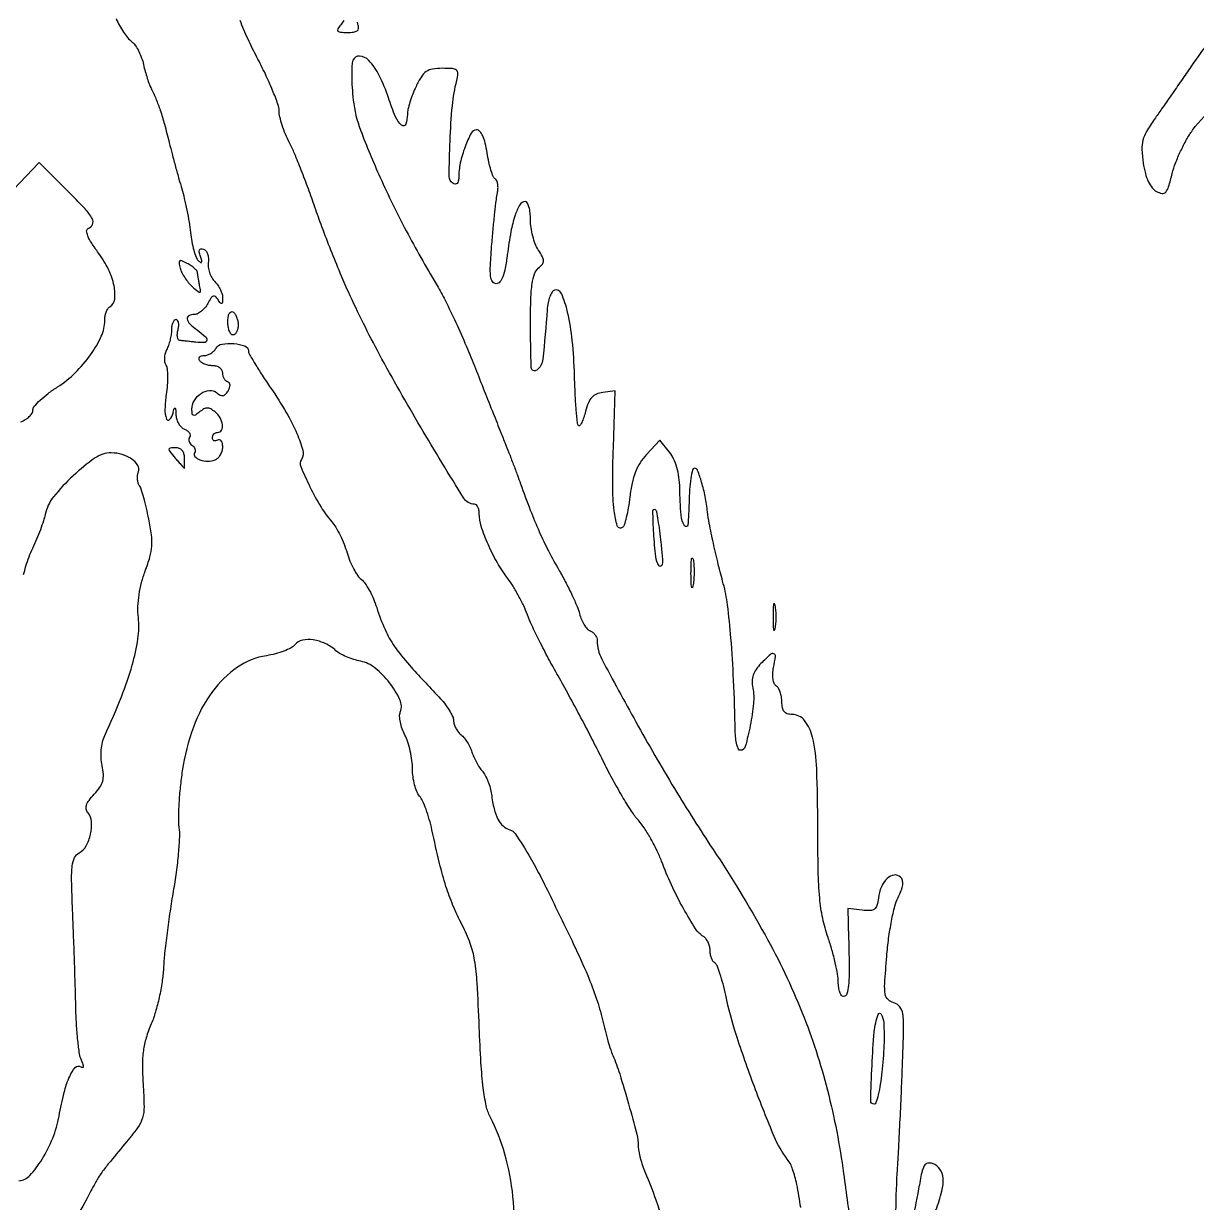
# Model space of a CAD drawing. Extents: x 0 to 1938, y 0 to 2000.
# Drawn here: x 1175.2 to 1403.8, y 193.8 to 423.7 of the extents above; entities that cross this region are included whole.
import ezdxf

# ---------------------------------------------------------------- set-up
doc = ezdxf.new("R2010")
doc.units = 0

msp = doc.modelspace()

# ---------------------------------------------------------------- linework, layer by layer
for points in [[(1193.237195, 424.700389, 0.048248), (1194.638896, 422.04257, 0.074219), (1196.369785, 420.108069, -0.073856), (1196.995082, 419.410231, -0.030079), (1197.633439, 418.303146, -0.028952), (1198.18768, 417.010367, -0.032743), (1198.562877, 415.713725, 0.012236), (1198.886277, 414.396048, 0.010819), (1199.286157, 413.040128, 0.010932), (1199.699607, 411.834181, 0.032211), (1200.054157, 411.032823, -0.022088), (1200.981277, 409.046915, -0.017375), (1201.813109, 406.822543, -0.013807), (1202.645, 404.089786, -0.006407), (1203.58106, 400.5, 0.003303), (1204.141704, 398.293937, 0.002254), (1204.806759, 395.79375, 0.002271), (1205.469917, 393.388533, 0.004581), (1206.018572, 391.5, -0.015406), (1206.514425, 389.644179, -0.008543), (1207.010401, 387.353125, -0.008513), (1207.433909, 385.013606, -0.013581), (1207.707201, 383, 0.018943), (1207.970614, 381.203879, 0.022251), (1208.359439, 379.528125, 0.021874), (1208.80716, 378.159838, 0.112957), (1209.244131, 377.5, 0.038848), (1209.692722, 377.134825, 0.46064), (1209.883745, 377.18518, 0.184561), (1209.911107, 377.507432, 0.014834), (1209.646498, 378.33356, -0.033761), (1209.424085, 379.130541, -0.153546), (1209.471625, 379.604065, -0.278803), (1209.749607, 379.803456, -0.102125), (1210.24932, 379.740607, -0.147007), (1210.703912, 379.415671, -0.078012), (1211.040346, 378.803596, -0.066541), (1211.212988, 378.009165, -0.056364), (1211.1859, 377.149718, 0.069447), (1211.180763, 376.206206, 0.047599), (1211.423521, 375.161673, 0.047509), (1211.860396, 374.179247, 0.068111), (1212.4359, 373.421243, -0.047173), (1213.033381, 372.69897, -0.037832), (1213.536048, 371.823517, -0.039128), (1213.878128, 370.934636, -0.074708), (1213.984687, 370.178571, -0.014662), (1213.951082, 369.304847, -0.305329), (1213.798286, 369.108151, -0.326072), (1213.568992, 369.18229, -0.01578), (1213.092174, 369.8851, 0.065783), (1212.595577, 370.479572, 0.281884), (1212.161776, 370.564791, 0.160289), (1211.70366, 370.199299, 0.022033), (1211.072303, 369.1351, -0.048863), (1210.526587, 368.318372, -0.049536), (1209.835002, 367.627186, -0.054318), (1209.10872, 367.153846, -0.117806), (1208.464816, 367, 0.111564), (1207.397645, 366.758884, 0.33776), (1207.077985, 366.137185, 0.157529), (1207.585033, 365.184335, 0.036205), (1209, 364, -0.023444), (1210.602089, 362.72708, -0.243556), (1210.90051, 361.968298, -0.373119), (1210.426907, 361.524025, -0.037436), (1208.75, 361.583786, 0.000501), (1207.825029, 361.685435, 0.000512), (1206.906365, 361.784508, 0.000496), (1206.108257, 361.868951, 0.002139), (1205.633369, 361.916667, -0.239712), (1205.34271, 362.1015, -0.09286), (1205.174945, 362.563021, -0.064957), (1205.152511, 363.227807, -0.039966), (1205.289749, 364, 0.040966), (1205.424365, 364.766322, 0.070464), (1205.392877, 365.4125, 0.106581), (1205.210205, 365.842465, 0.24384), (1204.90638, 366, 0.211755), (1204.559759, 365.846311, 0.080834), (1204.266249, 365.393188, 0.061522), (1204.066469, 364.725136, 0.041948), (1204, 363.934259, -0.036679), (1203.9326, 363.016709, -0.023302), (1203.726747, 361.96475, -0.023381), (1203.426394, 360.945589, -0.039533), (1203.069775, 360.130377, 0.057628), (1202.77079, 359.37363, 0.051492), (1202.637609, 358.539073, 0.054599), (1202.679768, 357.755213, 0.098), (1202.904843, 357.153967, -0.113306), (1203.160657, 356.402035, -0.021937), (1203.245011, 354.959482, -0.022311), (1203.193086, 353.233339, -0.018984), (1202.988197, 351.422227, 0.031553), (1202.736824, 348.557644, 0.092383), (1203.050933, 346.608773, 0.574613), (1203.656795, 346.496228, 0.11455), (1204.308317, 347.737757, -0.007554), (1204.565548, 348.666222, -0.504756), (1204.698912, 348.714984, -0.232658), (1204.810255, 348.524626, -0.004498), (1204.883999, 347.356989, 0.06507), (1205.04485, 346.492847, 0.058917), (1205.425168, 345.667259, 0.062493), (1205.95667, 345.002153, 0.101688), (1206.563382, 344.614052, -0.064187), (1207.118151, 344.314855, -0.095019), (1207.497236, 343.914827, -0.122149), (1207.644036, 343.480527, -0.160467), (1207.54707, 343.076161, 0.109301), (1207.405083, 342.669392, 0.09981), (1207.440995, 342.226253, 0.095232), (1207.649794, 341.814912, 0.089643), (1208, 341.5, -0.07851), (1208.355947, 341.193884, -0.090585), (1208.579311, 340.806602, -0.10078), (1208.637286, 340.399879, -0.124203), (1208.522055, 340.035686, 0.336888), (1208.595164, 339.279008, 0.1223), (1209.554321, 338.648962, 0.08157), (1211.065717, 338.381699, 0.094946), (1212.5, 338.638374, 0.100819), (1213.073578, 339.003891, 0.066821), (1213.559375, 339.618302, 0.063468), (1213.88795, 340.376744, 0.07063), (1214, 341.166006, 0.050824), (1213.928232, 341.870229, 0.110482), (1213.70625, 342.363078, 0.185619), (1213.37834, 342.568878, 0.188949), (1213, 342.5, -0.082592), (1212.6179, 342.343488, -0.161196), (1212.29375, 342.3746, -0.182303), (1212.078288, 342.586039, -0.108972), (1212, 342.940983, -0.093332), (1212.076123, 343.345238, -0.09642), (1212.29375, 343.688914, -0.099167), (1212.618444, 343.918938, -0.105053), (1213, 344, 0.269539), (1213.748247, 344.434965, 0.161898), (1213.95498, 345.472622, 0.102395), (1213.489957, 346.837226, 0.086606), (1212.5, 348, 0.045289), (1211.672106, 348.569081, 0.128626), (1211, 348.744889, 0.128626), (1210.327894, 348.569081, 0.045289), (1209.5, 348, -0.022346), (1208.685518, 347.383342, -0.238224), (1208.286192, 347.328848, -0.28708), (1208.054358, 347.615788, -0.030121), (1208, 348.517313, -0.134753), (1208.470425, 350.231132, -0.112267), (1209.775044, 351.605467, -0.127017), (1211.412873, 352.175884, -0.196259), (1212.823381, 351.731618, 0.054066), (1213.505504, 351.280118, 0.157629), (1214.055891, 351.189044, 0.160968), (1214.548016, 351.437727, 0.057036), (1215.04417, 352.064302, 0.04941), (1215.343958, 352.673881, 0.100683), (1215.427354, 353.198546, 0.145203), (1215.292206, 353.591256, 0.156076), (1214.967954, 353.833333, -0.115355), (1214.597759, 354.066121, -0.068739), (1214.284337, 354.484896, -0.062984), (1214.07223, 355.01682, -0.063493), (1214, 355.583333, 0.135911), (1213.85039, 356.123565, 0.100327), (1213.429836, 356.583854, 0.086648), (1212.800777, 356.893666, 0.071312), (1212.059017, 357, -0.046881), (1211.270704, 357.074077, -0.046318), (1210.50665, 357.29375, -0.050262), (1209.876024, 357.616444, -0.111412), (1209.5, 358, -0.13308), (1209.387069, 358.379867, -0.190337), (1209.506878, 358.70625, -0.142991), (1209.859049, 358.926433, -0.068783), (1210.391293, 359, 0.081552), (1211.027911, 359.10453, 0.055981), (1211.692164, 359.415084, 0.055133), (1212.282427, 359.872557, 0.071702), (1212.70031, 360.413053, -0.227169), (1213.863072, 361.224083, -0.061235), (1216.171824, 361.316423, -0.064898), (1218.322013, 360.853724, -0.31736), (1219, 359.893139, 0.131179), (1219.152287, 359.322675, 0.004999), (1220.276515, 357.411542, 0.008677), (1221.680579, 355.167481, 0.005973), (1223.345582, 352.672058, -0.016983), (1226.39479, 347.876648, -0.031558), (1228.478583, 343.767411, -0.0367), (1229.602128, 340.517452, -0.20611), (1229.338717, 338.739038, 0.241278), (1229.22564, 337.329803, 0.015053), (1230.997429, 333.399723, 0.022654), (1233.160809, 329.429744, 0.045731), (1235.274105, 326.565397, -0.048093), (1236.038116, 325.519575, -0.019719), (1236.874576, 323.971499, -0.019293), (1237.648186, 322.22685, -0.023411), (1238.23122, 320.535565, 0.025849), (1238.802477, 318.904285, 0.025792), (1239.539377, 317.339429, 0.026677), (1240.324054, 316.045159, 0.085334), (1241.023272, 315.322065, -0.085916), (1241.734875, 314.584459, -0.024496), (1242.5656, 313.220541, -0.023894), (1243.366892, 311.563019, -0.023269), (1244.014243, 309.822065, 0.026847), (1245.636519, 305.552898, 0.047811), (1247.477811, 302.27938, 0.031747), (1250.37982, 298.626895, 0.006172), (1256.102897, 292.449158, -0.023545), (1257.21183, 291.165434, -0.026515), (1258.148976, 289.831341, -0.027149), (1258.81566, 288.625562, -0.113177), (1259, 287.821603, 0.076337), (1259.106309, 287.129351, 0.044477), (1259.429249, 286.351804, 0.043266), (1259.902076, 285.612546, 0.055699), (1260.461274, 285.03214, -0.051423), (1261.068799, 284.41224, -0.027939), (1261.686294, 283.541225, -0.027535), (1262.221209, 282.575379, -0.038871), (1262.579555, 281.659695, 0.03108), (1262.931373, 280.717749, 0.019909), (1263.449307, 279.670808, 0.020003), (1264.040964, 278.682032, 0.034943), (1264.617809, 277.92178, -0.058749), (1265.175344, 277.109583, -0.02755), (1265.706437, 275.94889, -0.02684), (1266.135376, 274.656149, -0.033928), (1266.384152, 273.42178, 0.024947), (1266.906847, 270.56445, 0.062455), (1267.643623, 268.580384, 0.088545), (1268.651893, 267.273006, 0.107889), (1269.988564, 266.50363, -0.16592), (1270.98104, 265.770571, -0.012762), (1272.825342, 262.957139, -0.015551), (1274.960581, 259.259099, -0.009142), (1277.292897, 254.715562, -0.002322), (1282.411566, 244.154856, -0.011313), (1285.146655, 238.096347, -0.019453), (1286.820959, 233.682062, -0.023931), (1288.020451, 229.443333, 0.006904), (1288.523228, 227.404088, 0.006756), (1289.085586, 225.364604, 0.006676), (1289.627081, 223.588422, 0.025187), (1290.036306, 222.5, -0.026864), (1291.382684, 218.882247, -0.007303), (1293.11644, 213.028692, -0.005254), (1294.704231, 207.127603, -0.063168), (1295, 204.795794, 0.047125), (1295.092768, 203.813717, 0.017609), (1295.40007, 202.462215, 0.017264), (1295.840554, 201.003797, 0.020032), (1296.36194, 199.651129, -0.019265), (1298.425034, 194.323047, -0.008843), (1300.720284, 187.23638, -0.00826)], [(1326.670965, 192.837666, 0.018865), (1325.906307, 197.346405, 0.030353), (1325.092987, 200.326738, 0.081206), (1324.06188, 202.263819, -0.063858), (1321.506425, 206.689323, -0.009173), (1317.644156, 216.421943, -0.011121), (1314.07181, 226.611768, -0.027782), (1312.049315, 234.232948, 0.012629), (1311.527436, 236.470853, 0.017355), (1310.938523, 238.451062, 0.014111), (1310.355786, 240.037637, 0.160611), (1309.9321, 240.541965, -0.115069), (1309.574444, 240.8977, -0.049481), (1309.273804, 241.504381, -0.045417), (1309.069012, 242.243125, -0.044944), (1309, 243.009327, 0.061356), (1308.903582, 243.792091, 0.051262), (1308.618172, 244.579961, 0.0534), (1308.197803, 245.25543, 0.089205), (1307.700159, 245.70031, -0.113547), (1306.172107, 247.2049, -0.014867), (1303.822332, 251.149233, -0.017813), (1301.459415, 255.7789, -0.020512), (1299.550027, 260.355131, 0.023614), (1298.663249, 262.443929, 0.016582), (1297.479256, 264.707872, 0.016775), (1296.198185, 266.80408, 0.033299), (1295.022274, 268.355131, -0.035392), (1293.698532, 270.116422, -0.009679), (1291.867862, 273.07307, -0.009736), (1289.917266, 276.515149, -0.010003), (1288.120291, 280, 0.004787), (1286.193519, 283.834222, 0.00287), (1283.835323, 288.353125, 0.002873), (1281.437003, 292.822973, 0.004999), (1279.388874, 296.5, -0.006734), (1277.537436, 299.851206, -0.006418), (1275.746313, 303.304828, -0.006381), (1274.242258, 306.39605, -0.022618), (1273.394098, 308.431329, 0.022538), (1272.672207, 310.164392, 0.014067), (1271.680021, 312.127918, 0.014112), (1270.590689, 314.011909, 0.024791), (1269.571709, 315.494872, -0.034306), (1267.562637, 318.541276, -0.024726), (1265.736161, 322.181999, -0.024361), (1264.391494, 325.681653, -0.079699), (1264, 328.122124, 0.045625), (1263.934274, 328.840913, 0.06554), (1263.737498, 329.448374, 0.085559), (1263.447797, 329.858612, 0.198869), (1263.106376, 330, -0.260972), (1260.933435, 331.21704, -0.003387), (1252.578562, 345.063541, -0.010203), (1244.562016, 359.204399, -0.017184), (1238.495907, 371.418559, -0.007971), (1236.906092, 375.069873, -0.004538), (1235.094694, 379.531839, -0.00453), (1233.351914, 384.058629, -0.00747), (1231.971285, 387.918559, 0.006156), (1230.702813, 391.494543, 0.005648), (1229.310881, 395.142875, 0.005652), (1227.995454, 398.369785, 0.018437), (1227.022853, 400.461442, -0.02029), (1226.24855, 402.142905, -0.018986), (1225.594213, 403.918883, -0.019357), (1225.134885, 405.538613, -0.059474), (1225, 406.668579, 0.087056), (1224.768555, 407.987787, 0.011045), (1223.721971, 410.69063, 0.012678), (1222.315205, 413.867339, 0.010232), (1220.649262, 417.207137, -0.013038), (1218.935656, 420.691299, -0.012573), (1217.38402, 424.302035, -0.012593)], [(1237.586615, 424.31632, -0.034823), (1237, 423.5, 0.036732), (1236.419182, 422.685209, 0.330631), (1236.457382, 422.274614, 0.196494), (1236.931516, 422.044792, 0.015828), (1238.34617, 422, 0.031864), (1239.5097, 422.074224, 0.118148), (1240.192243, 422.333176, 0.209896), (1240.469523, 422.776245, 0.128655), (1240.400442, 423.398849, -0.078162), (1240.27569, 423.982996, -0.076891)], [(1407.033726, 421.128063, 0.018428), (1402.732736, 415.315856, -0.000938), (1400.902287, 412.65225, -0.000729), (1398.901151, 409.760958, -0.000736), (1397.0272, 407.07031, -0.001783), (1395.632883, 405.089685, 0.021423), (1394.086897, 402.699458, 0.070366), (1393.372616, 400.965628, 0.074243), (1393.186912, 399.152526, 0.025682), (1393.443766, 396.526429, 0.026531), (1393.856807, 394.508521, 0.04573), (1394.438387, 392.897015, 0.057123), (1395.170013, 391.708676, 0.103723), (1396.040388, 390.978385, 0.085461), (1397.123447, 390.618402, 0.256638), (1397.830304, 390.878071, 0.106761), (1398.383111, 391.881387, 0.011052), (1399.103562, 394.497003, -0.03021), (1399.744823, 396.519225, -0.017881), (1400.738351, 398.848094, -0.017857), (1401.900491, 401.109515, -0.029133), (1403.061555, 402.926277, -0.075119), (1407.98219, 407.931569, -0.037169)], [(1345.238045, 191.080035, -0.015268), (1345.502779, 199.5, 0.002436), (1345.747844, 203.787774, 0.001142), (1346.02523, 209.337877, 0.001131), (1346.28955, 215.157131, 0.001589), (1346.497212, 220.352347, 0.002995), (1346.728048, 227.84871, 0.039411), (1346.578406, 230.617846, 0.133823), (1345.999522, 231.991505, 0.163977), (1344.841232, 232.75177, -0.127542), (1343.69993, 233.389407, -0.165114), (1343.149369, 234.446122, -0.054066), (1343.056928, 236.498402, -0.004487), (1343.441259, 241.827978, -0.013393), (1343.817749, 245.308652, -0.013983), (1344.376062, 248.714229, -0.01377), (1345.020507, 251.623467, -0.057994), (1345.651752, 253.293457, 0.026022), (1346.28246, 254.686224, 0.063634), (1346.556137, 255.77579, 0.093394), (1346.499095, 256.622654, 0.133763), (1346.12748, 257.27252, 0.236091), (1344.906449, 257.679471, 0.155481), (1343.547252, 257.022104, 0.101863), (1342.392698, 255.365963, 0.072807), (1341.809361, 253.17682, -0.038322), (1341.531136, 251.743037, -0.166499), (1341.050445, 251.037761, -0.157716), (1340.221306, 250.754015, -0.033422), (1338.675948, 250.83127), (1335.851896, 251.162539), (1336.007848, 245.33127, -0.004094), (1336.119411, 239.317631, -0.024773), (1335.997287, 236.201791, -0.051559), (1335.665687, 234.493585, -0.330289), (1335, 234, -0.246713), (1334.616171, 234.201666, -0.06637), (1334.29375, 234.835263, -0.051191), (1334.072859, 235.754277, -0.03341), (1334, 236.84345, 0.043994), (1333.869841, 238.31988, 0.012799), (1333.4125, 240.559234, 0.012758), (1332.765594, 243.065837, 0.013321), (1332, 245.5, -0.031136), (1330.966801, 249.246134, -0.028753), (1330.372901, 253.192522, -0.018387), (1330.079778, 258.50605, -0.004585), (1330, 267.20621, 0.009357), (1329.79103, 278.371152, 0.047338), (1328.971675, 284.540682, 0.108895), (1327.422007, 287.802069, 0.231583), (1324.97432, 289, -0.077455), (1324.06157, 289.142247, -0.146407), (1323.452205, 289.559092, -0.123411), (1323.108046, 290.300657, -0.047269), (1323, 291.440983, 0.041281), (1322.9186, 292.425224, 0.04353), (1322.676656, 293.364765, 0.047688), (1322.32201, 294.129271, 0.122501), (1321.899256, 294.562263, -0.160521), (1321.506951, 295.029069, -0.058595), (1321.279272, 295.872993, -0.049273), (1321.227769, 296.945381, -0.036746), (1321.374256, 298.12128, 0.015193), (1321.748884, 300.343509, 0.365448), (1321.435551, 300.838746, 0.268322), (1320.769011, 300.69085, 0.010689), (1318.902132, 298.902132, 0.046384), (1317.982881, 297.794439, 0.069947), (1317.42657, 296.672521, 0.072992), (1317.215308, 295.477209, 0.055789), (1317.324545, 294.152132, -0.072735), (1317.469309, 291.169689, -0.02472), (1316.835735, 286.865314, -0.016643), (1315.873259, 282.733401, -0.33936), (1314.917136, 282, -0.293785), (1314.556509, 282.231909, -0.041715), (1314.244534, 283.101563, -0.036583), (1314.01418, 284.312894, -0.023057), (1313.915319, 285.75, 0.00526), (1313.585782, 295.703087, 0.009297), (1313.07489, 303.904916, 0.010736), (1312.412783, 310.356164, 0.036477), (1311.587154, 314.5, -0.007541), (1310.614053, 318.240536, -0.00551), (1309.642019, 322.421952, -0.005046), (1308.835505, 326.256667, -0.023254), (1308.494835, 328.5, 0.021847), (1308.051376, 331.476547, 0.024707), (1307.362067, 334.2813, 0.018813), (1306.584263, 336.566894, 0.310751), (1305.954687, 337, 0.349838), (1305.573758, 336.696304, 0.017432), (1305.251158, 335.017188, 0.02177), (1305.007322, 332.837764, 0.01328), (1304.90032, 330.25, -0.019084), (1304.671662, 325.934039, -0.718893), (1304.023005, 325.780027, -0.122199), (1303.343241, 327.872326, -0.012365), (1303.09968, 333.139216, 0.028547), (1302.932906, 335.257716, 0.035975), (1302.527658, 337.18206, 0.039936), (1301.906953, 338.834577, 0.060454), (1301.092088, 340.134603), (1299.184176, 342.490775), (1296.595158, 339.697178, 0.047287), (1295.368887, 338.093788, 0.046502), (1294.45777, 336.279804, 0.040451), (1293.806423, 334.110333, 0.023459), (1293.362083, 331.423673, -0.012888), (1293.054966, 329.287145, -0.018151), (1292.663496, 327.402859, -0.014518), (1292.245216, 325.892525, -0.181457), (1291.888331, 325.430985, -0.491561), (1290.911005, 325.799045, -0.046657), (1290.311114, 328.704201, -0.02736), (1290.034326, 333.670408, -0.008796), (1290.157029, 341.051746), (1290.534773, 352.087952), (1288.075176, 351.793976, 0.071414), (1286.856133, 351.467668, 0.107515), (1285.962948, 350.832253, 0.087267), (1285.294688, 349.776144, 0.034546), (1284.750782, 348.140341, -0.01739), (1284.381616, 346.888241, -0.033566), (1283.9859, 345.921701, -0.046433), (1283.620716, 345.324065, -0.457077), (1283.361323, 345.305343, -0.174866), (1283.143669, 345.76867, -0.003441), (1282.915113, 348.418041, -0.007797), (1282.715755, 351.54941, -0.0051), (1282.57907, 355.165003, 0.017999), (1282.147363, 361.945714, 0.033282), (1281.23498, 367.387638, 0.040546), (1280.032672, 371.09375, 0.391568), (1278.655357, 371.724774, 0.182431), (1278.19287, 371.352526, 0.044347), (1277.764881, 370.451746, 0.039698), (1277.42825, 369.261222, 0.030572), (1277.246365, 367.922988, -0.006994), (1276.39401, 358.256664, -0.203724), (1275.221782, 356.130594, -0.61292), (1274.158878, 356.624212, -0.009075), (1274, 365.377555, -0.007484), (1274.070442, 370.083537, -0.028052), (1274.324276, 373.026956, -0.045667), (1274.777263, 374.932526, -0.139244), (1275.52253, 376.018698, 0.046534), (1276.311292, 376.807975, 0.174765), (1276.545059, 377.456352, 0.125993), (1276.345748, 378.234756, 0.01968), (1275.52253, 379.605959, -0.053907), (1274.938337, 380.749415, -0.027601), (1274.447243, 382.285514, -0.027067), (1274.111431, 383.941082, -0.036516), (1274, 385.464817, 0.027426), (1273.925644, 386.819383, 0.043143), (1273.698979, 387.96154, 0.053267), (1273.370339, 388.764301, 0.275625), (1272.975249, 389, 0.26687), (1271.942404, 388.406459, 0.05027), (1271.004727, 386.346562, 0.035969), (1270.169704, 383.140802, 0.014653), (1269.479839, 378.684933, -0.014495), (1269.072968, 376.051415, -0.046023), (1268.590785, 374.337551, -0.079815), (1268.010835, 373.337504, -0.225189), (1267.299457, 373, -0.260454), (1266.589484, 373.396745, -0.111542), (1266.225976, 374.459889, -0.041095), (1266.173244, 376.556415, -0.006201), (1266.464748, 380.75, -0.003191), (1266.741273, 383.877628, -0.003642), (1267.046736, 386.866372, -0.0033), (1267.34114, 389.398778, -0.020507), (1267.553738, 390.688715, 0.041009), (1267.661735, 391.566768, 0.049508), (1267.613162, 392.39576, 0.057134), (1267.427963, 393.060777, 0.159193), (1267.119058, 393.426418, -0.161203), (1266.735533, 393.884011, -0.019511), (1266.292939, 395.139629, -0.021563), (1265.87814, 396.719521, -0.016197), (1265.554115, 398.487703, 0.022056), (1265.179497, 400.40502, 0.048224), (1264.690126, 401.81789, 0.070214), (1264.11861, 402.709522, 0.21853), (1263.485731, 403, 0.278362), (1262.429637, 402.362661, 0.03178), (1261.242573, 399.713742, 0.036099), (1260.317859, 396.56439, 0.052635), (1260.005577, 393.690983, -0.053204), (1259.929008, 392.993815, -0.147422), (1259.69135, 392.567374, -0.214523), (1259.323961, 392.434519, -0.120052), (1258.863494, 392.584365, -0.262813), (1258.142207, 393.89463, -0.006793), (1258.311582, 400.84326, -0.014629), (1258.774684, 407.723018, -0.037377), (1259.625229, 412.642929, 0.042413), (1259.842541, 413.979925, 0.24285), (1259.571378, 414.621065, 0.158243), (1258.789381, 414.933688, 0.016609), (1256.79362, 415, 0.038643), (1254.893355, 414.852918, 0.113154), (1253.680829, 414.36884, 0.102248), (1252.730426, 413.372523, 0.028272), (1251.685212, 411.466073, 0.018559), (1251.040146, 409.973155, 0.017598), (1250.495031, 408.410039, 0.017866), (1250.111429, 406.994445, 0.057287), (1250, 406.02509, -0.083977), (1249.674996, 404.103664, -0.531656), (1248.881792, 403.894036, -0.114642), (1247.697029, 405.541073, -0.01861), (1246.306184, 409.257811, 0.034652), (1244.521179, 413.598575, 0.074725), (1242.460303, 416.556115, 0.187425), (1240.688395, 417.395677, 0.330369), (1239.388173, 416.569178, 0.080291), (1239.179971, 415.573667, 0.013235), (1239.141639, 413.604258, 0.014252), (1239.224773, 411.264049, 0.012162), (1239.442584, 408.804714, 0.062677), (1240.864712, 402.938746, 0.015177), (1244.697849, 393.70279, 0.015305), (1249.788905, 383.279517, 0.014523), (1255.592975, 373, -0.019616), (1257.151216, 370.173374, -0.007029), (1259.15483, 366.03125, -0.00696), (1261.226791, 361.423258, -0.008183), (1263.05676, 357, 0.000224), (1264.775854, 352.650001, 0.000218), (1266.51425, 348.2625, 0.000215), (1268.045262, 344.408146, 0.000813), (1269.007554, 342, -0.002705), (1269.789487, 340.021517, -0.001918), (1270.646215, 337.79375, -0.001936), (1271.447973, 335.659984, -0.004104), (1272.048928, 334, 0.007174), (1273.958438, 328.824961, 0.012937), (1275.692569, 324.650298, 0.014325), (1277.508235, 320.874495, 0.011775), (1279.654449, 316.949809, -0.01088), (1280.93342, 314.620914, -0.010529), (1282.1245, 312.213193, -0.010496), (1283.083019, 310.051395, -0.037629), (1283.559477, 308.619046, 0.038241), (1283.927818, 307.516225, 0.040106), (1284.45518, 306.500688, 0.043504), (1285.053031, 305.707832, 0.118386), (1285.628678, 305.312248, -0.082914), (1286.152904, 305.003785, -0.065932), (1286.597174, 304.518999, -0.066346), (1286.897506, 303.938784, -0.086502), (1287, 303.350781, 0.122758), (1287.889586, 299.78204, 0.004598), (1294.531751, 287.559261, 0.00898), (1302.066055, 274.549695, 0.01091), (1309.605494, 262.649191, -0.020057), (1319.719004, 246.020573, -0.030922), (1326.954151, 230.829677, -0.033313), (1331.885493, 215.750583, -0.029355), (1335.023824, 199.5, 0.001551), (1335.815444, 193.679727, 0.001477), (1336.655878, 187.768872, 0.001464)], [(1174.597139, 346.036932, 0.048098), (1175.516316, 346.491699, 0.05388), (1176.29416, 347.099412, 0.061271), (1176.826046, 347.76048, 0.139684), (1177, 348.371004, -0.181147), (1177.272862, 349.099438, -0.025224), (1178.411065, 350.279713, -0.026183), (1179.963997, 351.589723, -0.019472), (1181.803625, 352.873986, 0.051273), (1185.241564, 355.614383, 0.044524), (1188.233884, 359.121352, 0.04706), (1190.330128, 362.75435, 0.107736), (1191, 365.827138, -0.044406), (1191.074027, 366.659013, -0.045155), (1191.29375, 367.459908, -0.049244), (1191.616243, 368.116724, -0.116116), (1192, 368.5, 0.230048), (1192.944395, 369.989747, 0.080483), (1192.819764, 372.592236, 0.061653), (1191.723861, 375.774871, 0.044861), (1189.782865, 378.980619, -0.015236), (1188.453308, 380.908984, -0.044255), (1187.699479, 382.340476, -0.08232), (1187.473062, 383.298921, -0.34162), (1187.782865, 383.760955, 0.217697), (1188.629745, 384.550627, 0.228766), (1188.563756, 385.684025, 0.061766), (1187.175421, 387.582878, 0.007675), (1183.606902, 391.262663), (1178.213804, 396.655761), (1170.73533, 388.798669)], [(1174.285184, 198.072197, 0.195511), (1176.384687, 199.074778, 0.045823), (1178.782773, 202.245401, 0.044121), (1180.869368, 206.375801, 0.049512), (1182.102444, 210.653375, -0.015421), (1183.097799, 215.265494, -0.042215), (1184.170188, 218.41924, -0.076253), (1185.260268, 220.141212, -0.367239), (1186.320653, 220.301826, 0.113849), (1186.684336, 220.178533, 0.415213), (1186.854025, 220.317721, 0.115873), (1186.79394, 220.763445, 0.018132), (1186.445245, 221.585955, -0.073703), (1186.085477, 222.791151, -0.009809), (1185.757777, 225.434624, -0.011181), (1185.499253, 228.605216, -0.00918), (1185.361221, 232, 0.001829), (1185.257698, 235.99063, 0.00092), (1185.099326, 241.027262, 0.000913), (1184.9165, 246.233775, 0.001355), (1184.735615, 250.794933, -0.004753), (1184.54285, 256.662578, -0.034503), (1184.671488, 259.478828, -0.082283), (1185.126862, 261.069504, -0.160452), (1186.02733, 262.014626, 0.146963), (1187.366386, 263.347899, 0.069013), (1188.230608, 265.658478, 0.069567), (1188.428454, 268.089641, 0.15967), (1187.764568, 269.779315, -0.120716), (1187.408227, 270.515539, -0.131562), (1187.448771, 271.308038, -0.083755), (1187.936014, 272.244273, -0.02681), (1188.950656, 273.447476, 0.03767), (1190.043654, 274.802176, 0.083824), (1190.602004, 275.999585, 0.083839), (1190.73623, 277.313801, 0.037693), (1190.491925, 279.036764, -0.040839), (1190.292216, 280.511828, -0.034965), (1190.318812, 282.079664, -0.035764), (1190.559122, 283.584438, -0.050389), (1190.999774, 284.868604, 0.012819), (1194.256128, 292.451748, 0.025633), (1196.361986, 298.625622, 0.032563), (1197.458483, 303.711183, 0.06222), (1197.554343, 307.882519, -0.034354), (1197.483858, 310.04243, -0.027754), (1197.69607, 312.353837, -0.026919), (1198.174897, 314.705407, -0.027112), (1198.902758, 316.986198, 0.022045), (1199.804471, 319.715999, 0.051718), (1200.170852, 321.829942, 0.049171), (1200.104611, 324.037774, 0.018304), (1199.594535, 327.103679, 0.008348), (1199.117651, 329.254829, 0.0101), (1198.59601, 331.25551, 0.008858), (1198.095169, 332.915867, 0.065852), (1197.742962, 333.659758, -0.079485), (1197.498465, 334.214582, -0.048396), (1197.384274, 334.923442, -0.047113), (1197.407484, 335.668229, -0.060348), (1197.574315, 336.333066, 0.233378), (1197.459889, 337.571404, 0.104203), (1196.304521, 338.791036, 0.079978), (1194.418155, 339.69106, 0.071512), (1192.269132, 340, 0.152666), (1189.141011, 339.022091, 0.036085), (1184.829177, 335.548628, 0.037202), (1181.002716, 331.40946, 0.116082), (1179.394854, 328, -0.027151), (1179.059906, 326.759985, -0.009657), (1178.451978, 325.0272, -0.009551), (1177.710125, 323.147151, -0.011113), (1176.931611, 321.390469, 0.018106), (1176.192227, 319.657049, 0.017268), (1175.567411, 317.847317, 0.017506), (1175.127328, 316.212109, 0.057035)], [(1270.758941, 186.278211, 0.040993), (1270.579777, 194.970446, 0.042091), (1269.012135, 203.270097, 0.053737), (1266.139628, 210.5, -0.070693), (1265.366646, 212.654941, -0.020476), (1264.794323, 216.150057, -0.015239), (1264.34733, 221.054605, -0.005604), (1264.005301, 228, 0.004463), (1263.600035, 236.630132, 0.027198), (1263.108759, 241.06872, 0.046321), (1262.250814, 244.330631, 0.030738), (1260.702739, 247.880517, -0.018137), (1258.890369, 251.766324, -0.023121), (1257.520304, 255.47454, -0.017985), (1256.270985, 259.958775, -0.006258), (1254.786038, 266.5, 0.017536), (1254.276813, 268.529963, 0.01817), (1253.631745, 270.495005, 0.018203), (1252.951747, 272.149622, 0.071158), (1252.358298, 273.078741, -0.083436), (1251.835851, 273.942468, -0.031664), (1251.399, 275.286746, -0.030286), (1251.100104, 276.838028, -0.032459), (1251, 278.378401, 0.03316), (1250.891418, 280.013852, 0.022406), (1250.561454, 281.854355, 0.022617), (1250.079707, 283.612623, 0.041172), (1249.507077, 284.986315, -0.035291), (1248.980767, 286.208274, -0.035321), (1248.631716, 287.491764, -0.037587), (1248.492133, 288.651506, -0.103126), (1248.623571, 289.461425, 0.202905), (1248.541738, 291.869658, 0.057074), (1246.539268, 295.147774, 0.056279), (1243.698052, 298.049689, 0.122135), (1240.894604, 299.371079, -0.028055), (1239.530369, 299.724502, -0.023539), (1238.129949, 300.24628, -0.024192), (1236.893982, 300.846522, -0.058253), (1236.065617, 301.433966, 0.072096), (1234.000973, 302.81421, 0.074754), (1231.654562, 303.530044, 0.087201), (1229.528742, 303.47245, 0.170891), (1228.094028, 302.613297, -0.09776), (1227.323441, 301.986099, -0.029403), (1225.942651, 301.353702, -0.028234), (1224.274601, 300.811566, -0.027242), (1222.536136, 300.453148, 0.114681), (1216.857935, 298.203523, 0.083633), (1211.979283, 293.449547, 0.070675), (1208.290332, 286.53928, 0.049929), (1206.114827, 278, 0.011623), (1205.717191, 274.871865, 0.011045), (1205.457338, 271.675, 0.01106), (1205.352675, 268.839726, 0.037865), (1205.464882, 267, -0.045564), (1205.552203, 265.084002, -0.010753), (1205.337421, 261.884375, -0.010983), (1204.928907, 258.20234, -0.010619), (1204.355344, 254.5, 0.006811), (1203.722938, 250.613663, 0.005315), (1203.138493, 246.376186, 0.005377), (1202.678488, 242.41719, 0.013027), (1202.446574, 239.48276, -0.0245), (1202.175472, 236.829054, -0.016335), (1201.617861, 233.823887, -0.016465), (1200.883795, 230.937727, -0.030753), (1200.072122, 228.668254, 0.02718), (1199.072387, 225.934656, 0.040165), (1198.525419, 223.441633, 0.035073), (1198.342462, 220.655527, 0.015374), (1198.473067, 216.956082, -0.011661), (1198.663477, 212.501089, -0.078362), (1198.362112, 210.315293, -0.085632), (1197.408489, 208.410974, -0.015292), (1194.942457, 205.270588, 0.002652), (1191.691706, 201.339637, 0.020012), (1190.241181, 199.414215, 0.02671), (1189.11726, 197.590146, 0.006837), (1187.5, 194.522253, -0.056337), (1183.980343, 189.196899, -0.039397)], [(1353.020885, 192.326274, 0.025296), (1354.196249, 196.028087, 0.081883), (1354.43613, 198.587249, 0.139778), (1353.812895, 200.306899, 0.145753), (1352.384827, 201.405822, 0.14343), (1351.421997, 201.484458, 0.218443), (1350.75698, 200.995951, 0.075638), (1350.256743, 199.65116, 0.00888), (1349.659296, 196.5, -0.020202), (1348.09931, 189.181373, -0.528763)]]:
    msp.add_lwpolyline(points, format="xyb")
for points in [[(1205.697851, 376.047417, 0.052856), (1206.020528, 375.193754, 0.027653), (1206.58801, 374.207884, 0.027167), (1207.288545, 373.250926, 0.037267), (1208.02389, 372.47838, 0.005945), (1209.186754, 371.450886, 0.212244), (1209.523304, 371.34917, 0.416387), (1209.679706, 371.55198, 0.013732), (1209.500706, 372.663615, -0.002763), (1209.36199, 373.419101, -0.002825), (1209.232679, 374.170539, -0.002739), (1209.127656, 374.82428, -0.011796), (1209.076511, 375.214816, 0.154503), (1208.927097, 375.555591, 0.032941), (1208.463809, 376.018645, 0.031517), (1207.831851, 376.505345, 0.025471), (1207.098156, 376.947468, 0.018769), (1206.049299, 377.459132, 0.252041), (1205.636906, 377.427121, 0.298048), (1205.480927, 377.07803, 0.024167)], [(1217, 364.940983, -0.049547), (1216.926216, 364.198222, -0.069539), (1216.70625, 363.570164, -0.089706), (1216.381787, 363.147465, -0.186414), (1216, 363, -0.230178), (1215.616918, 363.186221, -0.073461), (1215.29375, 363.751711, -0.055981), (1215.073066, 364.579009, -0.037227), (1215, 365.559017, -0.035659), (1215.068671, 366.520664, -0.083483), (1215.287316, 367.205217, -0.1651), (1215.615199, 367.521766, -0.253782), (1216, 367.5, -0.111412), (1216.383556, 367.123976, -0.050262), (1216.70625, 366.49335, -0.046318), (1216.925923, 365.729296, -0.046881)], [(1204.732028, 339, 0.001714), (1205.393141, 338.233214, 0.002792), (1205.960094, 337.5875, 0.000413), (1206.465849, 337.01888, 0.213931), (1206.507955, 337, 0.403802), (1206.533818, 337.024956, 0.000987), (1206.552783, 337.5875, 0.004957), (1206.566867, 338.233105, 0.002974), (1206.571429, 339, 0.071677), (1206.451292, 339.833734, 0.110422), (1206.099438, 340.468457, 0.11914), (1205.533794, 340.861703, 0.092853), (1204.795502, 341, 0.024021), (1203.751537, 340.949817, 0.377261), (1203.526224, 340.709522, 0.179413), (1203.671182, 340.276916, 0.007432)], [(1299.41883, 322.5, -0.007148), (1299.686904, 319.738794, -0.040573), (1299.688948, 318.262913, -0.271917), (1299.432537, 317.896601, -0.364673), (1299.059342, 318, -0.124184), (1298.424723, 319.716994, -0.011078), (1298.031825, 324.340218, -0.011301), (1297.856732, 328.712749, -0.693893), (1298.374801, 328.916667, -0.139996), (1298.5451, 328.568016, -0.003722), (1298.83609, 326.859896, -0.007514), (1299.135216, 324.829395, -0.00504)], [(1305.717581, 314.26375, -0.075924), (1305.561388, 313.761725, -0.720633), (1305.418418, 313.780601, -0.040183), (1305.315278, 314.711719, -0.006817), (1305.286014, 316.5, -0.00738), (1305.307632, 318.29708, -0.030832), (1305.403147, 319.374351, -0.49082), (1305.549185, 319.455688, -0.248898), (1305.703931, 319.26375, -0.031163), (1305.839977, 318.209518, -0.015827), (1305.885962, 316.872547, -0.015659), (1305.846293, 315.485188, -0.022548)], [(1321.272364, 308, 0.008087), (1321.298431, 306.38851, 0.039503), (1321.399666, 305.482813, 0.611425), (1321.546986, 305.439977, 0.142433), (1321.705733, 305.75, 0.029693), (1321.840649, 306.774707, 0.017887), (1321.884498, 308, 0.017887), (1321.840649, 309.225293, 0.029693), (1321.705733, 310.25, 0.142433), (1321.546986, 310.560023, 0.611425), (1321.399666, 310.517188, 0.039503), (1321.298431, 309.61149, 0.008087)], [(1342.506259, 219.25, -0.013068), (1342.187658, 216.85418, -0.02103), (1341.777712, 214.835938, -0.016321), (1341.337314, 213.275585, -0.326698), (1340.960558, 213, -0.422319), (1340.322081, 213.656343, -0.004588), (1340.576268, 220.566077, -0.011021), (1341.021552, 227.105451, -0.062899), (1341.765188, 230.5, -0.658062), (1342.383432, 230.540528, -0.101959), (1342.847417, 228.857447, -0.027193), (1342.897261, 224.487207, -0.015777)]]:
    msp.add_lwpolyline(points, format="xyb", close=True)

doc.saveas('drawing.dxf')
